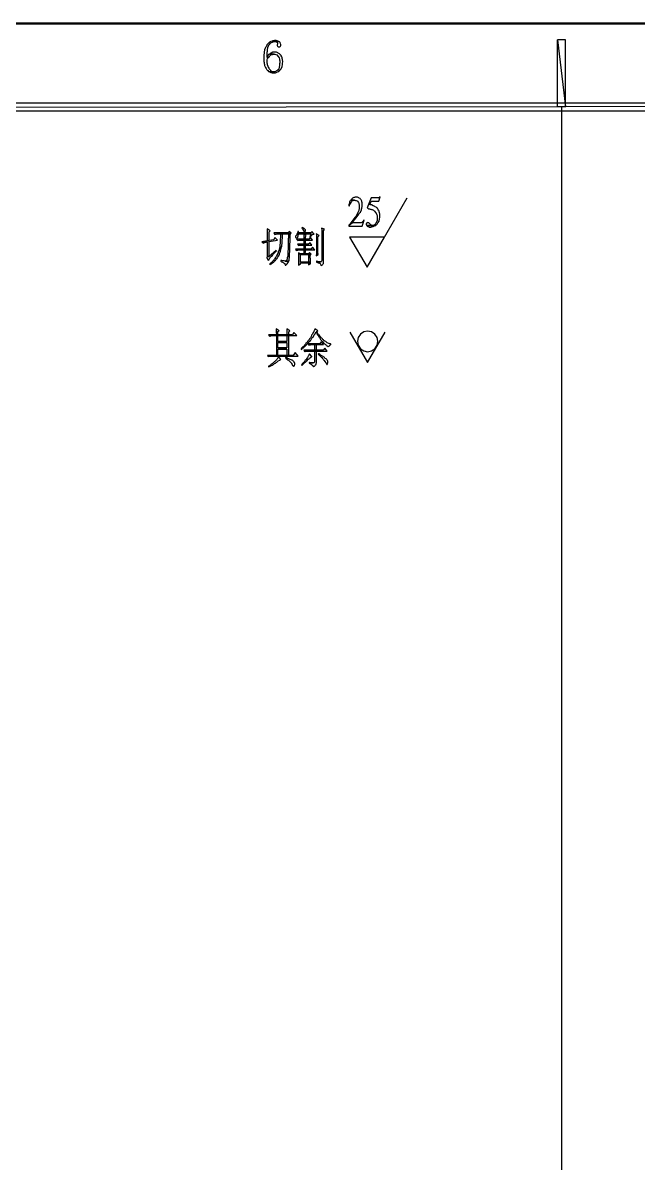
# Model space of a CAD drawing. Extents: x -15.4 to 0.8, y 0.3 to 11.8.
# Drawn here: x -8.622 to -7.247, y 9.078 to 11.624 of the extents above; entities that cross this region are included whole.
import ezdxf

# ---------------------------------------------------------------- set-up
doc = ezdxf.new("R2010")
doc.units = 0
doc.header["$MEASUREMENT"] = 0
doc.linetypes.add('AUSGEZOGEN', pattern=[0])
doc.layers.get('0').update_dxf_attribs({"linetype": 'AUSGEZOGEN'})

msp = doc.modelspace()

# ---------------------------------------------------------------- linework, layer by layer
for points in [[(0.2687, 11.6236), (-15.3829, 11.6211), (-15.3829, 11.6211), (-15.3846, 11.6236), (0.2687, 11.6236)], [(0.2662, 11.6211), (0.2687, 11.6236), (0.2687, 11.6236), (-15.3829, 11.6211), (0.2662, 11.6211)], [(-8.0579, 11.5844), (-8.0596, 11.5844), (-8.0596, 11.5844), (-8.0621, 11.5836), (-8.0621, 11.5836), (-8.0638, 11.5836), (-8.0638, 11.5836), (-8.0654, 11.5827), (-8.0654, 11.5827), (-8.0679, 11.5819), (-8.0679, 11.5819), (-8.0696, 11.5811), (-8.0696, 11.5811), (-8.0713, 11.5802), (-8.0713, 11.5802), (-8.0721, 11.5794), (-8.0721, 11.5794), (-8.0771, 11.5744), (-8.0771, 11.5744), (-8.0771, 11.5736), (-8.0771, 11.5736), (-8.0779, 11.5719), (-8.0779, 11.5719), (-8.0788, 11.5702), (-8.0788, 11.5702), (-8.0796, 11.5686), (-8.0796, 11.5686), (-8.0804, 11.5669), (-8.0804, 11.5669), (-8.0821, 11.5636), (-8.0821, 11.5636), (-8.0821, 11.5611), (-8.0821, 11.5611), (-8.0829, 11.5594), (-8.0829, 11.5594), (-8.0829, 11.5544), (-8.0829, 11.5544), (-8.0838, 11.5527), (-8.0838, 11.5527), (-8.0838, 11.5369), (-8.0838, 11.5369), (-8.0829, 11.5352), (-8.0829, 11.5352), (-8.0829, 11.5327), (-8.0829, 11.5327), (-8.0821, 11.5302), (-8.0821, 11.5302), (-8.0821, 11.5286), (-8.0821, 11.5286), (-8.0813, 11.5269), (-8.0813, 11.5269), (-8.0804, 11.5252), (-8.0804, 11.5252), (-8.0796, 11.5236), (-8.0796, 11.5236), (-8.0788, 11.5219), (-8.0788, 11.5219), (-8.0779, 11.5202), (-8.0779, 11.5202), (-8.0771, 11.5194), (-8.0771, 11.5194), (-8.0763, 11.5177), (-8.0763, 11.5177), (-8.0746, 11.5169), (-8.0746, 11.5169), (-8.0729, 11.5152), (-8.0729, 11.5152), (-8.0713, 11.5144), (-8.0713, 11.5144), (-8.0613, 11.5144), (-8.0613, 11.5144), (-8.0646, 11.5144), (-8.0646, 11.5144), (-8.0663, 11.5152), (-8.0663, 11.5152), (-8.0679, 11.5169), (-8.0679, 11.5169), (-8.0688, 11.5177), (-8.0688, 11.5177), (-8.0721, 11.5211), (-8.0721, 11.5211), (-8.0721, 11.5227), (-8.0721, 11.5227), (-8.0729, 11.5236), (-8.0729, 11.5236), (-8.0738, 11.5261), (-8.0738, 11.5261), (-8.0754, 11.5294), (-8.0754, 11.5294), (-8.0754, 11.5311), (-8.0754, 11.5311), (-8.0763, 11.5336), (-8.0763, 11.5336), (-8.0763, 11.5411), (-8.0763, 11.5411), (-8.0754, 11.5436), (-8.0754, 11.5436), (-8.0738, 11.5452), (-8.0738, 11.5452), (-8.0763, 11.5469), (-8.0763, 11.5469), (-8.0763, 11.5577), (-8.0763, 11.5577), (-8.0754, 11.5602), (-8.0754, 11.5602), (-8.0754, 11.5652), (-8.0754, 11.5652), (-8.0746, 11.5669), (-8.0746, 11.5669), (-8.0746, 11.5686), (-8.0746, 11.5686), (-8.0729, 11.5719), (-8.0729, 11.5719), (-8.0729, 11.5727), (-8.0729, 11.5727), (-8.0721, 11.5744), (-8.0721, 11.5744), (-8.0679, 11.5786), (-8.0679, 11.5786), (-8.0663, 11.5794), (-8.0663, 11.5794), (-8.0646, 11.5802), (-8.0646, 11.5802), (-8.0629, 11.5811), (-8.0629, 11.5811), (-8.0613, 11.5819), (-8.0613, 11.5819), (-8.0504, 11.5819), (-8.0504, 11.5819), (-8.0521, 11.5827), (-8.0521, 11.5827), (-8.0538, 11.5836), (-8.0538, 11.5836), (-8.0563, 11.5844), (-8.0579, 11.5844)], [(-7.4096, 11.5852), (-7.4279, 11.5852), (-7.4279, 11.5852), (-7.4096, 11.4361), (-7.4096, 11.5852)], [(-7.4279, 11.5852), (-7.4096, 11.4361), (-7.4096, 11.4361), (-7.4279, 11.4361), (-7.4279, 11.5852)], [(-8.0504, 11.5819), (-8.0588, 11.5819), (-8.0588, 11.5819), (-8.0579, 11.5819), (-8.0579, 11.5819), (-8.0563, 11.5811), (-8.0563, 11.5811), (-8.0546, 11.5802), (-8.0546, 11.5802), (-8.0538, 11.5802), (-8.0538, 11.5802), (-8.0529, 11.5777), (-8.0529, 11.5777), (-8.0529, 11.5761), (-8.0529, 11.5761), (-8.0538, 11.5744), (-8.0538, 11.5744), (-8.0538, 11.5727), (-8.0538, 11.5727), (-8.0529, 11.5711), (-8.0529, 11.5711), (-8.0513, 11.5702), (-8.0513, 11.5702), (-8.0479, 11.5702), (-8.0479, 11.5702), (-8.0463, 11.5711), (-8.0463, 11.5711), (-8.0454, 11.5727), (-8.0454, 11.5727), (-8.0454, 11.5752), (-8.0454, 11.5752), (-8.0463, 11.5769), (-8.0463, 11.5769), (-8.0471, 11.5794), (-8.0471, 11.5794), (-8.0488, 11.5811), (-8.0504, 11.5819)], [(-8.0713, 11.5536), (-8.0729, 11.5527), (-8.0729, 11.5527), (-8.0738, 11.5511), (-8.0738, 11.5511), (-8.0754, 11.5494), (-8.0754, 11.5494), (-8.0763, 11.5469), (-8.0763, 11.5469), (-8.0738, 11.5452), (-8.0738, 11.5452), (-8.0729, 11.5469), (-8.0729, 11.5469), (-8.0713, 11.5486), (-8.0713, 11.5486), (-8.0704, 11.5502), (-8.0704, 11.5502), (-8.0688, 11.5511), (-8.0688, 11.5511), (-8.0679, 11.5519), (-8.0679, 11.5519), (-8.0663, 11.5527), (-8.0663, 11.5527), (-8.0646, 11.5527), (-8.0646, 11.5527), (-8.0621, 11.5536), (-8.0621, 11.5536), (-8.0604, 11.5536), (-8.0713, 11.5536)], [(-8.0604, 11.5577), (-8.0638, 11.5577), (-8.0638, 11.5577), (-8.0671, 11.5561), (-8.0671, 11.5561), (-8.0696, 11.5552), (-8.0696, 11.5552), (-8.0713, 11.5536), (-8.0713, 11.5536), (-8.0588, 11.5536), (-8.0588, 11.5536), (-8.0571, 11.5527), (-8.0571, 11.5527), (-8.0546, 11.5519), (-8.0546, 11.5519), (-8.0513, 11.5486), (-8.0513, 11.5486), (-8.0496, 11.5452), (-8.0496, 11.5452), (-8.0488, 11.5427), (-8.0488, 11.5427), (-8.0488, 11.5411), (-8.0488, 11.5411), (-8.0479, 11.5386), (-8.0479, 11.5386), (-8.0479, 11.5344), (-8.0479, 11.5344), (-8.0488, 11.5319), (-8.0488, 11.5319), (-8.0488, 11.5269), (-8.0488, 11.5269), (-8.0496, 11.5252), (-8.0496, 11.5252), (-8.0496, 11.5227), (-8.0496, 11.5227), (-8.0504, 11.5219), (-8.0504, 11.5219), (-8.0504, 11.5202), (-8.0504, 11.5202), (-8.0513, 11.5186), (-8.0513, 11.5186), (-8.0521, 11.5186), (-8.0521, 11.5186), (-8.0538, 11.5169), (-8.0538, 11.5169), (-8.0588, 11.5144), (-8.0588, 11.5144), (-8.0713, 11.5144), (-8.0713, 11.5144), (-8.0679, 11.5127), (-8.0679, 11.5127), (-8.0654, 11.5119), (-8.0654, 11.5119), (-8.0579, 11.5119), (-8.0579, 11.5119), (-8.0563, 11.5127), (-8.0563, 11.5127), (-8.0529, 11.5144), (-8.0529, 11.5144), (-8.0504, 11.5152), (-8.0504, 11.5152), (-8.0488, 11.5169), (-8.0488, 11.5169), (-8.0471, 11.5177), (-8.0471, 11.5177), (-8.0471, 11.5186), (-8.0471, 11.5186), (-8.0454, 11.5202), (-8.0454, 11.5202), (-8.0429, 11.5252), (-8.0429, 11.5252), (-8.0429, 11.5269), (-8.0429, 11.5269), (-8.0421, 11.5294), (-8.0421, 11.5294), (-8.0421, 11.5336), (-8.0421, 11.5336), (-8.0413, 11.5361), (-8.0413, 11.5361), (-8.0413, 11.5377), (-8.0413, 11.5377), (-8.0421, 11.5394), (-8.0421, 11.5394), (-8.0421, 11.5419), (-8.0421, 11.5419), (-8.0429, 11.5436), (-8.0429, 11.5436), (-8.0429, 11.5452), (-8.0429, 11.5452), (-8.0438, 11.5477), (-8.0438, 11.5477), (-8.0454, 11.5511), (-8.0454, 11.5511), (-8.0463, 11.5511), (-8.0463, 11.5511), (-8.0471, 11.5527), (-8.0471, 11.5527), (-8.0488, 11.5544), (-8.0488, 11.5544), (-8.0554, 11.5577), (-8.0554, 11.5577), (-8.0579, 11.5577), (-8.0604, 11.5577)], [(0.0904, 11.4452), (-14.9088, 11.4269), (-14.9088, 11.4269), (-14.9279, 11.4452), (0.0904, 11.4452)], [(0.0721, 11.4269), (0.0904, 11.4452), (0.0904, 11.4452), (-14.9088, 11.4269), (0.0721, 11.4269)], [(-7.4188, 11.4361), (-7.4188, 0.7536)], [(-7.8771, 11.2344), (-7.8796, 11.2344), (-7.8796, 11.2344), (-7.8813, 11.2336), (-7.8813, 11.2336), (-7.8829, 11.2336), (-7.8829, 11.2336), (-7.8838, 11.2327), (-7.8838, 11.2327), (-7.8854, 11.2319), (-7.8854, 11.2319), (-7.8863, 11.2311), (-7.8863, 11.2311), (-7.8871, 11.2302), (-7.8871, 11.2302), (-7.8888, 11.2294), (-7.8888, 11.2294), (-7.8896, 11.2277), (-7.8896, 11.2277), (-7.8804, 11.2277), (-7.8804, 11.2277), (-7.8788, 11.2269), (-7.8788, 11.2269), (-7.8771, 11.2269), (-7.8771, 11.2269), (-7.8754, 11.2261), (-7.8754, 11.2261), (-7.8746, 11.2252), (-7.8746, 11.2252), (-7.8721, 11.2227), (-7.8721, 11.2227), (-7.8713, 11.2211), (-7.8713, 11.2211), (-7.8713, 11.2194), (-7.8713, 11.2194), (-7.8704, 11.2177), (-7.8704, 11.2177), (-7.8704, 11.2077), (-7.8704, 11.2077), (-7.8713, 11.2061), (-7.8713, 11.2061), (-7.8713, 11.2044), (-7.8713, 11.2044), (-7.8721, 11.2027), (-7.8721, 11.2027), (-7.8779, 11.1911), (-7.8779, 11.1911), (-7.8796, 11.1894), (-7.8796, 11.1894), (-7.8938, 11.1711), (-7.8938, 11.1711), (-7.8863, 11.1769), (-7.8863, 11.1769), (-7.8729, 11.1944), (-7.8729, 11.1944), (-7.8713, 11.1961), (-7.8713, 11.1961), (-7.8696, 11.1994), (-7.8696, 11.1994), (-7.8679, 11.2011), (-7.8679, 11.2011), (-7.8654, 11.2061), (-7.8654, 11.2061), (-7.8654, 11.2077), (-7.8654, 11.2077), (-7.8646, 11.2094), (-7.8646, 11.2094), (-7.8646, 11.2111), (-7.8646, 11.2111), (-7.8638, 11.2127), (-7.8638, 11.2127), (-7.8638, 11.2219), (-7.8638, 11.2219), (-7.8646, 11.2236), (-7.8646, 11.2236), (-7.8646, 11.2252), (-7.8646, 11.2252), (-7.8663, 11.2286), (-7.8663, 11.2286), (-7.8671, 11.2294), (-7.8671, 11.2294), (-7.8679, 11.2302), (-7.8679, 11.2302), (-7.8688, 11.2311), (-7.8688, 11.2311), (-7.8704, 11.2319), (-7.8704, 11.2319), (-7.8713, 11.2327), (-7.8713, 11.2327), (-7.8729, 11.2336), (-7.8729, 11.2336), (-7.8746, 11.2344), (-7.8746, 11.2344), (-7.8754, 11.2344), (-7.8771, 11.2344)], [(-7.8896, 11.2277), (-7.8904, 11.2261), (-7.8904, 11.2261), (-7.8913, 11.2252), (-7.8913, 11.2252), (-7.8921, 11.2236), (-7.8921, 11.2236), (-7.8921, 11.2211), (-7.8921, 11.2211), (-7.8929, 11.2194), (-7.8929, 11.2194), (-7.8938, 11.2177), (-7.8938, 11.2177), (-7.8938, 11.2152), (-7.8938, 11.2152), (-7.8921, 11.2152), (-7.8921, 11.2152), (-7.8913, 11.2177), (-7.8913, 11.2177), (-7.8888, 11.2227), (-7.8888, 11.2227), (-7.8879, 11.2236), (-7.8879, 11.2236), (-7.8871, 11.2252), (-7.8871, 11.2252), (-7.8863, 11.2261), (-7.8863, 11.2261), (-7.8846, 11.2269), (-7.8846, 11.2269), (-7.8838, 11.2269), (-7.8838, 11.2269), (-7.8821, 11.2277), (-7.8821, 11.2277), (-7.8813, 11.2277), (-7.8896, 11.2277)], [(-7.8529, 11.0777), (-7.8138, 11.1452), (-7.8138, 11.1452), (-7.8921, 11.1452), (-7.8921, 11.1452), (-7.8529, 11.0777), (-7.8529, 11.0777), (-7.7638, 11.2327)], [(-7.8246, 11.2352), (-7.8254, 11.2344), (-7.8254, 11.2344), (-7.8263, 11.2336), (-7.8263, 11.2336), (-7.8271, 11.2327), (-7.8271, 11.2327), (-7.8438, 11.2327), (-7.8438, 11.2327), (-7.8529, 11.2102), (-7.8529, 11.2102), (-7.8513, 11.2094), (-7.8513, 11.2094), (-7.8496, 11.2086), (-7.8496, 11.2086), (-7.8479, 11.2086), (-7.8479, 11.2086), (-7.8463, 11.2077), (-7.8463, 11.2077), (-7.8446, 11.2077), (-7.8446, 11.2077), (-7.8429, 11.2069), (-7.8429, 11.2069), (-7.8413, 11.2069), (-7.8413, 11.2069), (-7.8404, 11.2061), (-7.8404, 11.2061), (-7.8388, 11.2052), (-7.8388, 11.2052), (-7.8379, 11.2044), (-7.8379, 11.2044), (-7.8371, 11.2036), (-7.8371, 11.2036), (-7.8354, 11.2027), (-7.8354, 11.2027), (-7.8346, 11.2011), (-7.8346, 11.2011), (-7.8338, 11.2002), (-7.8338, 11.2002), (-7.8313, 11.1952), (-7.8313, 11.1952), (-7.8304, 11.1936), (-7.8304, 11.1936), (-7.8304, 11.1819), (-7.8304, 11.1819), (-7.8338, 11.1752), (-7.8338, 11.1752), (-7.8354, 11.1736), (-7.8354, 11.1736), (-7.8363, 11.1727), (-7.8363, 11.1727), (-7.8379, 11.1719), (-7.8379, 11.1719), (-7.8388, 11.1711), (-7.8388, 11.1711), (-7.8538, 11.1711), (-7.8538, 11.1711), (-7.8529, 11.1694), (-7.8529, 11.1694), (-7.8521, 11.1694), (-7.8521, 11.1694), (-7.8513, 11.1686), (-7.8513, 11.1686), (-7.8496, 11.1686), (-7.8496, 11.1686), (-7.8479, 11.1677), (-7.8479, 11.1677), (-7.8438, 11.1677), (-7.8438, 11.1677), (-7.8421, 11.1686), (-7.8421, 11.1686), (-7.8396, 11.1686), (-7.8396, 11.1686), (-7.8379, 11.1694), (-7.8379, 11.1694), (-7.8363, 11.1702), (-7.8363, 11.1702), (-7.8354, 11.1711), (-7.8354, 11.1711), (-7.8338, 11.1711), (-7.8338, 11.1711), (-7.8329, 11.1727), (-7.8329, 11.1727), (-7.8313, 11.1736), (-7.8313, 11.1736), (-7.8304, 11.1744), (-7.8304, 11.1744), (-7.8296, 11.1752), (-7.8296, 11.1752), (-7.8288, 11.1769), (-7.8288, 11.1769), (-7.8279, 11.1777), (-7.8279, 11.1777), (-7.8263, 11.1811), (-7.8263, 11.1811), (-7.8263, 11.1827), (-7.8263, 11.1827), (-7.8254, 11.1844), (-7.8254, 11.1844), (-7.8254, 11.1861), (-7.8254, 11.1861), (-7.8246, 11.1886), (-7.8246, 11.1886), (-7.8246, 11.1969), (-7.8246, 11.1969), (-7.8254, 11.1986), (-7.8254, 11.1986), (-7.8254, 11.2002), (-7.8254, 11.2002), (-7.8263, 11.2011), (-7.8263, 11.2011), (-7.8263, 11.2027), (-7.8263, 11.2027), (-7.8271, 11.2044), (-7.8271, 11.2044), (-7.8279, 11.2052), (-7.8279, 11.2052), (-7.8279, 11.2069), (-7.8279, 11.2069), (-7.8288, 11.2077), (-7.8288, 11.2077), (-7.8296, 11.2094), (-7.8296, 11.2094), (-7.8313, 11.2102), (-7.8313, 11.2102), (-7.8321, 11.2111), (-7.8321, 11.2111), (-7.8329, 11.2119), (-7.8329, 11.2119), (-7.8346, 11.2127), (-7.8346, 11.2127), (-7.8354, 11.2136), (-7.8354, 11.2136), (-7.8371, 11.2144), (-7.8371, 11.2144), (-7.8388, 11.2152), (-7.8388, 11.2152), (-7.8396, 11.2152), (-7.8396, 11.2152), (-7.8429, 11.2169), (-7.8429, 11.2169), (-7.8471, 11.2169), (-7.8471, 11.2169), (-7.8438, 11.2252), (-7.8438, 11.2252), (-7.8271, 11.2252), (-7.8271, 11.2252), (-7.8238, 11.2352), (-7.8246, 11.2352)], [(-7.8604, 11.1827), (-7.8621, 11.1811), (-7.8621, 11.1811), (-7.8629, 11.1794), (-7.8629, 11.1794), (-7.8646, 11.1777), (-7.8646, 11.1777), (-7.8663, 11.1769), (-7.8663, 11.1769), (-7.8863, 11.1769), (-7.8863, 11.1769), (-7.8938, 11.1711), (-7.8938, 11.1711), (-7.8938, 11.1694), (-7.8938, 11.1694), (-7.8638, 11.1694), (-7.8638, 11.1694), (-7.8596, 11.1827), (-7.8604, 11.1827)], [(-7.8513, 11.1777), (-7.8529, 11.1769), (-7.8529, 11.1769), (-7.8538, 11.1761), (-7.8538, 11.1761), (-7.8546, 11.1761), (-7.8546, 11.1761), (-7.8554, 11.1744), (-7.8554, 11.1744), (-7.8554, 11.1736), (-7.8554, 11.1736), (-7.8546, 11.1719), (-7.8546, 11.1719), (-7.8538, 11.1711), (-7.8538, 11.1711), (-7.8404, 11.1711), (-7.8404, 11.1711), (-7.8421, 11.1711), (-7.8421, 11.1711), (-7.8429, 11.1719), (-7.8429, 11.1719), (-7.8446, 11.1727), (-7.8446, 11.1727), (-7.8463, 11.1744), (-7.8463, 11.1744), (-7.8488, 11.1769), (-7.8488, 11.1769), (-7.8504, 11.1769), (-7.8513, 11.1777)], [(-8.0763, 11.1636), (-8.0763, 11.1369), (-8.0763, 11.1369), (-8.0721, 11.1377), (-8.0721, 11.1377), (-8.0721, 11.1569), (-8.0721, 11.1569), (-8.0696, 11.1594), (-8.0763, 11.1636)], [(-8.0421, 11.1527), (-8.0463, 11.1527), (-8.0463, 11.1527), (-8.0463, 11.1427), (-8.0463, 11.1427), (-8.0471, 11.1411), (-8.0471, 11.1411), (-8.0471, 11.1302), (-8.0471, 11.1302), (-8.0479, 11.1286), (-8.0479, 11.1286), (-8.0479, 11.1227), (-8.0479, 11.1227), (-8.0488, 11.1211), (-8.0488, 11.1211), (-8.0488, 11.1194), (-8.0488, 11.1194), (-8.0496, 11.1177), (-8.0496, 11.1177), (-8.0496, 11.1161), (-8.0496, 11.1161), (-8.0513, 11.1127), (-8.0513, 11.1127), (-8.0513, 11.1111), (-8.0513, 11.1111), (-8.0554, 11.1027), (-8.0554, 11.1027), (-8.0563, 11.1019), (-8.0563, 11.1019), (-8.0571, 11.1002), (-8.0571, 11.1002), (-8.0579, 11.0994), (-8.0579, 11.0994), (-8.0588, 11.0977), (-8.0588, 11.0977), (-8.0596, 11.0961), (-8.0596, 11.0961), (-8.0604, 11.0952), (-8.0604, 11.0952), (-8.0613, 11.0936), (-8.0613, 11.0936), (-8.0629, 11.0927), (-8.0629, 11.0927), (-8.0638, 11.0911), (-8.0638, 11.0911), (-8.0663, 11.0886), (-8.0663, 11.0886), (-8.0671, 11.0877), (-8.0671, 11.0877), (-8.0688, 11.0869), (-8.0688, 11.0869), (-8.0704, 11.0852), (-8.0704, 11.0852), (-8.0704, 11.0836), (-8.0704, 11.0836), (-8.0688, 11.0844), (-8.0688, 11.0844), (-8.0671, 11.0852), (-8.0671, 11.0852), (-8.0654, 11.0869), (-8.0654, 11.0869), (-8.0646, 11.0877), (-8.0646, 11.0877), (-8.0629, 11.0886), (-8.0629, 11.0886), (-8.0613, 11.0894), (-8.0613, 11.0894), (-8.0604, 11.0911), (-8.0604, 11.0911), (-8.0579, 11.0936), (-8.0579, 11.0936), (-8.0571, 11.0944), (-8.0571, 11.0944), (-8.0563, 11.0952), (-8.0563, 11.0952), (-8.0554, 11.0969), (-8.0554, 11.0969), (-8.0538, 11.0977), (-8.0538, 11.0977), (-8.0529, 11.0994), (-8.0529, 11.0994), (-8.0521, 11.1002), (-8.0521, 11.1002), (-8.0513, 11.1019), (-8.0513, 11.1019), (-8.0513, 11.1036), (-8.0513, 11.1036), (-8.0504, 11.1036), (-8.0504, 11.1036), (-8.0488, 11.1069), (-8.0488, 11.1069), (-8.0488, 11.1086), (-8.0488, 11.1086), (-8.0479, 11.1102), (-8.0479, 11.1102), (-8.0471, 11.1119), (-8.0471, 11.1119), (-8.0463, 11.1136), (-8.0463, 11.1136), (-8.0463, 11.1152), (-8.0463, 11.1152), (-8.0454, 11.1169), (-8.0454, 11.1169), (-8.0454, 11.1186), (-8.0454, 11.1186), (-8.0446, 11.1202), (-8.0446, 11.1202), (-8.0446, 11.1219), (-8.0446, 11.1219), (-8.0438, 11.1244), (-8.0438, 11.1244), (-8.0438, 11.1286), (-8.0438, 11.1286), (-8.0429, 11.1302), (-8.0429, 11.1302), (-8.0429, 11.1402), (-8.0429, 11.1402), (-8.0421, 11.1419), (-8.0421, 11.1419), (-8.0421, 11.1527), (-8.0421, 11.1527)], [(-8.0271, 11.1577), (-8.0296, 11.1544), (-8.0296, 11.1544), (-8.0613, 11.1544), (-8.0613, 11.1544), (-8.0588, 11.1511), (-8.0588, 11.1511), (-8.0571, 11.1519), (-8.0571, 11.1519), (-8.0563, 11.1519), (-8.0563, 11.1519), (-8.0546, 11.1527), (-8.0546, 11.1527), (-8.0288, 11.1527), (-8.0288, 11.1527), (-8.0229, 11.1536), (-8.0271, 11.1577)], [(-8.0229, 11.1536), (-8.0288, 11.1527), (-8.0288, 11.1527), (-8.0288, 11.1436), (-8.0288, 11.1436), (-8.0296, 11.1411), (-8.0296, 11.1411), (-8.0296, 11.1161), (-8.0296, 11.1161), (-8.0304, 11.1144), (-8.0304, 11.1144), (-8.0304, 11.1019), (-8.0304, 11.1019), (-8.0313, 11.0994), (-8.0313, 11.0994), (-8.0313, 11.0961), (-8.0313, 11.0961), (-8.0321, 11.0952), (-8.0321, 11.0952), (-8.0321, 11.0944), (-8.0321, 11.0944), (-8.0329, 11.0927), (-8.0329, 11.0927), (-8.0338, 11.0919), (-8.0338, 11.0919), (-8.0346, 11.0919), (-8.0346, 11.0919), (-8.0363, 11.0911), (-8.0363, 11.0911), (-8.0279, 11.0911), (-8.0279, 11.0911), (-8.0279, 11.0919), (-8.0279, 11.0919), (-8.0271, 11.0927), (-8.0271, 11.0927), (-8.0271, 11.0977), (-8.0271, 11.0977), (-8.0263, 11.0986), (-8.0263, 11.0986), (-8.0263, 11.1102), (-8.0263, 11.1102), (-8.0254, 11.1119), (-8.0254, 11.1119), (-8.0254, 11.1302), (-8.0254, 11.1302), (-8.0246, 11.1336), (-8.0246, 11.1336), (-8.0246, 11.1511), (-8.0229, 11.1536)], [(-8.0088, 11.1536), (-8.0096, 11.1519), (-8.0096, 11.1519), (-8.0096, 11.1502), (-8.0096, 11.1502), (-8.0104, 11.1494), (-8.0104, 11.1494), (-8.0113, 11.1486), (-8.0113, 11.1486), (-8.0129, 11.1469), (-8.0129, 11.1469), (-8.0129, 11.1444), (-8.0129, 11.1444), (-8.0121, 11.1444), (-8.0121, 11.1444), (-8.0113, 11.1436), (-8.0113, 11.1436), (-8.0096, 11.1436), (-8.0096, 11.1436), (-8.0088, 11.1444), (-8.0088, 11.1444), (-8.0079, 11.1452), (-8.0079, 11.1452), (-8.0079, 11.1461), (-8.0079, 11.1461), (-8.0071, 11.1477), (-8.0071, 11.1477), (-8.0071, 11.1494), (-8.0071, 11.1494), (-8.0063, 11.1519), (-8.0063, 11.1519), (-8.0063, 11.1527), (-8.0063, 11.1527), (-7.9779, 11.1527), (-8.0088, 11.1536)], [(-8.0063, 11.1577), (-8.0079, 11.1577), (-8.0079, 11.1577), (-8.0079, 11.1561), (-8.0079, 11.1561), (-8.0088, 11.1536), (-8.0088, 11.1536), (-8.0063, 11.1544), (-8.0063, 11.1577)], [(-7.9763, 11.1577), (-7.9779, 11.1544), (-7.9779, 11.1544), (-8.0063, 11.1544), (-8.0063, 11.1544), (-8.0088, 11.1536), (-8.0088, 11.1536), (-7.9779, 11.1527), (-7.9779, 11.1527), (-7.9804, 11.1477), (-7.9804, 11.1477), (-7.9804, 11.1461), (-7.9804, 11.1461), (-7.9813, 11.1452), (-7.9813, 11.1452), (-7.9796, 11.1452), (-7.9796, 11.1452), (-7.9788, 11.1469), (-7.9788, 11.1469), (-7.9771, 11.1486), (-7.9771, 11.1486), (-7.9763, 11.1494), (-7.9763, 11.1494), (-7.9754, 11.1502), (-7.9754, 11.1502), (-7.9746, 11.1511), (-7.9746, 11.1511), (-7.9729, 11.1519), (-7.9729, 11.1519), (-7.9713, 11.1519), (-7.9763, 11.1577)], [(-7.9979, 11.1669), (-7.9988, 11.1661), (-7.9988, 11.1661), (-7.9971, 11.1636), (-7.9971, 11.1636), (-7.9963, 11.1619), (-7.9963, 11.1619), (-7.9954, 11.1602), (-7.9954, 11.1602), (-7.9946, 11.1594), (-7.9946, 11.1594), (-7.9946, 11.1569), (-7.9946, 11.1569), (-7.9938, 11.1552), (-7.9938, 11.1552), (-7.9921, 11.1552), (-7.9921, 11.1552), (-7.9913, 11.1569), (-7.9913, 11.1569), (-7.9913, 11.1586), (-7.9913, 11.1586), (-7.9904, 11.1594), (-7.9904, 11.1594), (-7.9904, 11.1611), (-7.9904, 11.1611), (-7.9921, 11.1627), (-7.9921, 11.1627), (-7.9929, 11.1636), (-7.9929, 11.1636), (-7.9946, 11.1644), (-7.9946, 11.1644), (-7.9963, 11.1661), (-7.9979, 11.1669)], [(-7.9946, 11.1511), (-7.9946, 11.1402), (-7.9946, 11.1402), (-7.9904, 11.1402), (-7.9904, 11.1402), (-7.9904, 11.1461), (-7.9904, 11.1461), (-7.9888, 11.1486), (-7.9946, 11.1511)], [(-7.9671, 11.1527), (-7.9663, 11.1511), (-7.9663, 11.1511), (-7.9663, 11.1061), (-7.9663, 11.1061), (-7.9671, 11.1044), (-7.9671, 11.1044), (-7.9671, 11.1036), (-7.9671, 11.1036), (-7.9621, 11.1061), (-7.9621, 11.1061), (-7.9621, 11.1077), (-7.9621, 11.1077), (-7.9629, 11.1094), (-7.9629, 11.1094), (-7.9629, 11.1461), (-7.9629, 11.1461), (-7.9604, 11.1486), (-7.9671, 11.1527)], [(-7.9546, 11.1652), (-7.9546, 11.1644), (-7.9546, 11.1644), (-7.9538, 11.1627), (-7.9538, 11.1627), (-7.9538, 11.0927), (-7.9538, 11.0927), (-7.9546, 11.0911), (-7.9546, 11.0911), (-7.9554, 11.0902), (-7.9554, 11.0902), (-7.9663, 11.0894), (-7.9663, 11.0894), (-7.9638, 11.0886), (-7.9638, 11.0886), (-7.9621, 11.0877), (-7.9621, 11.0877), (-7.9604, 11.0877), (-7.9604, 11.0877), (-7.9596, 11.0869), (-7.9596, 11.0869), (-7.9579, 11.0861), (-7.9579, 11.0861), (-7.9571, 11.0844), (-7.9571, 11.0844), (-7.9563, 11.0836), (-7.9563, 11.0836), (-7.9563, 11.0827), (-7.9563, 11.0827), (-7.9554, 11.0819), (-7.9554, 11.0819), (-7.9538, 11.0827), (-7.9538, 11.0827), (-7.9529, 11.0836), (-7.9529, 11.0836), (-7.9521, 11.0844), (-7.9521, 11.0844), (-7.9513, 11.0852), (-7.9513, 11.0852), (-7.9504, 11.0861), (-7.9504, 11.0861), (-7.9504, 11.1594), (-7.9504, 11.1594), (-7.9479, 11.1627), (-7.9546, 11.1652)], [(-8.0588, 11.1444), (-8.0613, 11.1394), (-8.0613, 11.1394), (-8.0721, 11.1377), (-8.0721, 11.1377), (-8.0763, 11.1369), (-8.0763, 11.1369), (-8.0879, 11.1344), (-8.0879, 11.1344), (-8.0763, 11.1344), (-8.0763, 11.1344), (-8.0763, 11.1019), (-8.0763, 11.1019), (-8.0721, 11.1019), (-8.0721, 11.1019), (-8.0721, 11.1352), (-8.0721, 11.1352), (-8.0529, 11.1386), (-8.0588, 11.1444)], [(-8.0879, 11.1344), (-8.0854, 11.1319), (-8.0854, 11.1319), (-8.0838, 11.1327), (-8.0838, 11.1327), (-8.0763, 11.1344), (-8.0879, 11.1344)], [(-7.9788, 11.1436), (-7.9821, 11.1402), (-7.9821, 11.1402), (-8.0104, 11.1402), (-8.0104, 11.1402), (-8.0079, 11.1377), (-8.0079, 11.1377), (-8.0054, 11.1386), (-8.0054, 11.1386), (-7.9746, 11.1386), (-7.9788, 11.1436)], [(-7.9804, 11.1327), (-7.9838, 11.1294), (-7.9838, 11.1294), (-8.0088, 11.1294), (-8.0088, 11.1294), (-8.0063, 11.1261), (-8.0063, 11.1261), (-8.0038, 11.1269), (-8.0038, 11.1269), (-7.9763, 11.1269), (-7.9804, 11.1327)], [(-7.9904, 11.1294), (-7.9904, 11.1386), (-7.9904, 11.1386), (-7.9946, 11.1386), (-7.9946, 11.1386), (-7.9946, 11.1294), (-7.9946, 11.1294), (-7.9904, 11.1294), (-7.9904, 11.1294)], [(-7.9904, 11.1186), (-7.9904, 11.1269), (-7.9904, 11.1269), (-7.9946, 11.1269), (-7.9946, 11.1269), (-7.9946, 11.1186), (-7.9946, 11.1186), (-7.9904, 11.1186), (-7.9904, 11.1186)], [(-8.0563, 11.1152), (-8.0721, 11.1019), (-8.0721, 11.1019), (-8.0763, 11.1019), (-8.0763, 11.1019), (-8.0763, 11.1002), (-8.0763, 11.1002), (-8.0771, 11.0994), (-8.0771, 11.0994), (-8.0771, 11.0986), (-8.0771, 11.0986), (-8.0738, 11.0936), (-8.0738, 11.0936), (-8.0721, 11.0952), (-8.0721, 11.0952), (-8.0721, 11.0961), (-8.0721, 11.0961), (-8.0713, 11.0969), (-8.0713, 11.0969), (-8.0704, 11.0986), (-8.0704, 11.0986), (-8.0671, 11.1019), (-8.0671, 11.1019), (-8.0663, 11.1027), (-8.0663, 11.1027), (-8.0646, 11.1044), (-8.0646, 11.1044), (-8.0638, 11.1061), (-8.0638, 11.1061), (-8.0604, 11.1094), (-8.0604, 11.1094), (-8.0588, 11.1111), (-8.0588, 11.1111), (-8.0554, 11.1144), (-8.0563, 11.1152)], [(-7.9746, 11.1227), (-7.9779, 11.1186), (-7.9779, 11.1186), (-8.0129, 11.1186), (-8.0129, 11.1186), (-8.0113, 11.1152), (-8.0113, 11.1152), (-8.0096, 11.1161), (-8.0096, 11.1161), (-8.0079, 11.1161), (-8.0079, 11.1161), (-8.0071, 11.1169), (-8.0071, 11.1169), (-7.9696, 11.1169), (-7.9746, 11.1227)], [(-7.9813, 11.1111), (-7.9838, 11.1077), (-7.9838, 11.1077), (-8.0021, 11.1077), (-8.0021, 11.1077), (-8.0063, 11.1069), (-8.0063, 11.1069), (-8.0063, 11.0827), (-8.0063, 11.0827), (-8.0021, 11.0844), (-8.0021, 11.0844), (-8.0021, 11.0877), (-8.0021, 11.0877), (-7.9796, 11.0877), (-7.9796, 11.0877), (-7.9796, 11.0894), (-7.9796, 11.0894), (-8.0021, 11.0894), (-8.0021, 11.0894), (-8.0021, 11.1061), (-8.0021, 11.1061), (-7.9838, 11.1061), (-7.9838, 11.1061), (-7.9779, 11.1069), (-7.9813, 11.1111)], [(-8.0063, 11.1102), (-8.0063, 11.1069), (-8.0063, 11.1069), (-8.0021, 11.1077), (-8.0063, 11.1102)], [(-7.9779, 11.1069), (-7.9838, 11.1061), (-7.9838, 11.1061), (-7.9838, 11.0894), (-7.9838, 11.0894), (-8.0021, 11.0894), (-8.0021, 11.0894), (-7.9796, 11.0894), (-7.9796, 11.0894), (-7.9796, 11.0969), (-7.9796, 11.0969), (-7.9804, 11.0986), (-7.9804, 11.0986), (-7.9804, 11.1044), (-7.9779, 11.1069)], [(-7.9904, 11.1169), (-7.9946, 11.1169), (-7.9946, 11.1169), (-7.9946, 11.1094), (-7.9946, 11.1094), (-7.9904, 11.1119), (-7.9904, 11.1119), (-7.9904, 11.1152), (-7.9904, 11.1169)], [(-8.0454, 11.0927), (-8.0454, 11.0911), (-8.0454, 11.0911), (-8.0438, 11.0902), (-8.0438, 11.0902), (-8.0421, 11.0894), (-8.0421, 11.0894), (-8.0404, 11.0886), (-8.0404, 11.0886), (-8.0396, 11.0877), (-8.0396, 11.0877), (-8.0379, 11.0869), (-8.0379, 11.0869), (-8.0371, 11.0861), (-8.0371, 11.0861), (-8.0371, 11.0844), (-8.0371, 11.0844), (-8.0363, 11.0836), (-8.0363, 11.0836), (-8.0363, 11.0827), (-8.0363, 11.0827), (-8.0346, 11.0827), (-8.0346, 11.0827), (-8.0338, 11.0836), (-8.0338, 11.0836), (-8.0321, 11.0844), (-8.0321, 11.0844), (-8.0313, 11.0852), (-8.0313, 11.0852), (-8.0288, 11.0902), (-8.0288, 11.0902), (-8.0279, 11.0911), (-8.0279, 11.0911), (-8.0363, 11.0911), (-8.0363, 11.0911), (-8.0379, 11.0919), (-8.0379, 11.0919), (-8.0421, 11.0919), (-8.0421, 11.0919), (-8.0438, 11.0927), (-8.0438, 11.0927), (-8.0454, 11.0927), (-8.0454, 11.0927)], [(-7.9796, 11.0877), (-7.9838, 11.0877), (-7.9838, 11.0877), (-7.9838, 11.0836), (-7.9838, 11.0836), (-7.9796, 11.0852), (-7.9796, 11.0852), (-7.9796, 11.0869), (-7.9796, 11.0877)], [(-7.9663, 11.0911), (-7.9663, 11.0894), (-7.9663, 11.0894), (-7.9554, 11.0902), (-7.9554, 11.0902), (-7.9629, 11.0902), (-7.9629, 11.0902), (-7.9654, 11.0911), (-7.9663, 11.0911)], [(-8.0163, 10.9319), (-8.0196, 10.9269), (-8.0196, 10.9269), (-8.0729, 10.9269), (-8.0729, 10.9269), (-8.0704, 10.9236), (-8.0704, 10.9236), (-8.0688, 10.9244), (-8.0688, 10.9244), (-8.0679, 10.9244), (-8.0679, 10.9244), (-8.0663, 10.9252), (-8.0663, 10.9252), (-8.0096, 10.9252), (-8.0163, 10.9319)], [(-8.0563, 10.9402), (-8.0563, 10.9319), (-8.0563, 10.9319), (-8.0554, 10.9302), (-8.0554, 10.9302), (-8.0554, 10.9269), (-8.0554, 10.9269), (-8.0521, 10.9269), (-8.0521, 10.9269), (-8.0521, 10.9344), (-8.0521, 10.9344), (-8.0496, 10.9361), (-8.0563, 10.9402)], [(-8.0554, 10.9252), (-8.0554, 10.8811), (-8.0554, 10.8811), (-8.0521, 10.8811), (-8.0521, 10.8811), (-8.0521, 10.8952), (-8.0521, 10.8952), (-8.0321, 10.8952), (-8.0321, 10.8952), (-8.0521, 10.8977), (-8.0521, 10.8977), (-8.0521, 10.9102), (-8.0521, 10.9102), (-8.0321, 10.9102), (-8.0321, 10.9102), (-8.0521, 10.9119), (-8.0521, 10.9119), (-8.0521, 10.9252), (-8.0521, 10.9252), (-8.0321, 10.9252), (-8.0554, 10.9252)], [(-8.0279, 10.9252), (-8.0554, 10.9252), (-8.0554, 10.9252), (-8.0321, 10.9252), (-8.0321, 10.9252), (-8.0321, 10.9119), (-8.0321, 10.9119), (-8.0521, 10.9119), (-8.0521, 10.9119), (-8.0321, 10.9102), (-8.0321, 10.9102), (-8.0321, 10.8977), (-8.0321, 10.8977), (-8.0521, 10.8977), (-8.0521, 10.8977), (-8.0321, 10.8952), (-8.0321, 10.8952), (-8.0321, 10.8811), (-8.0321, 10.8811), (-8.0554, 10.8811), (-8.0554, 10.8811), (-8.0279, 10.8811), (-8.0279, 10.9252)], [(-8.0321, 10.9402), (-8.0321, 10.9269), (-8.0321, 10.9269), (-8.0279, 10.9269), (-8.0279, 10.9269), (-8.0279, 10.9336), (-8.0279, 10.9336), (-8.0254, 10.9361), (-8.0321, 10.9402)], [(-7.9696, 10.9402), (-7.9696, 10.9394), (-7.9696, 10.9394), (-7.9704, 10.9377), (-7.9704, 10.9377), (-7.9713, 10.9369), (-7.9713, 10.9369), (-7.9713, 10.9352), (-7.9713, 10.9352), (-7.9721, 10.9344), (-7.9721, 10.9344), (-7.9729, 10.9327), (-7.9729, 10.9327), (-7.9754, 10.9277), (-7.9754, 10.9277), (-7.9771, 10.9261), (-7.9771, 10.9261), (-7.9779, 10.9236), (-7.9779, 10.9236), (-7.9796, 10.9202), (-7.9796, 10.9202), (-7.9804, 10.9194), (-7.9804, 10.9194), (-7.9813, 10.9177), (-7.9813, 10.9177), (-7.9821, 10.9169), (-7.9821, 10.9169), (-7.9829, 10.9152), (-7.9829, 10.9152), (-7.9846, 10.9144), (-7.9846, 10.9144), (-7.9854, 10.9127), (-7.9854, 10.9127), (-7.9863, 10.9119), (-7.9863, 10.9119), (-7.9871, 10.9102), (-7.9871, 10.9102), (-7.9896, 10.9077), (-7.9896, 10.9077), (-7.9904, 10.9061), (-7.9904, 10.9061), (-7.9954, 10.9011), (-7.9954, 10.9011), (-7.9963, 10.9002), (-7.9963, 10.9002), (-7.9979, 10.8986), (-7.9979, 10.8986), (-7.9988, 10.8977), (-7.9988, 10.8977), (-8.0004, 10.8961), (-8.0004, 10.8961), (-8.0004, 10.8944), (-8.0004, 10.8944), (-7.9988, 10.8952), (-7.9988, 10.8952), (-7.9979, 10.8961), (-7.9979, 10.8961), (-7.9971, 10.8969), (-7.9971, 10.8969), (-7.9954, 10.8977), (-7.9954, 10.8977), (-7.9946, 10.8994), (-7.9946, 10.8994), (-7.9929, 10.9002), (-7.9929, 10.9002), (-7.9921, 10.9011), (-7.9921, 10.9011), (-7.9838, 10.9094), (-7.9838, 10.9094), (-7.9829, 10.9111), (-7.9829, 10.9111), (-7.9796, 10.9144), (-7.9796, 10.9144), (-7.9788, 10.9152), (-7.9788, 10.9152), (-7.9779, 10.9169), (-7.9779, 10.9169), (-7.9771, 10.9177), (-7.9771, 10.9177), (-7.9763, 10.9194), (-7.9763, 10.9194), (-7.9746, 10.9211), (-7.9746, 10.9211), (-7.9738, 10.9219), (-7.9738, 10.9219), (-7.9713, 10.9269), (-7.9713, 10.9269), (-7.9696, 10.9286), (-7.9696, 10.9286), (-7.9671, 10.9336), (-7.9671, 10.9336), (-7.9654, 10.9336), (-7.9654, 10.9336), (-7.9654, 10.9344), (-7.9654, 10.9344), (-7.9629, 10.9361), (-7.9696, 10.9402)], [(-7.9654, 10.9336), (-7.9671, 10.9336), (-7.9671, 10.9336), (-7.9663, 10.9319), (-7.9663, 10.9319), (-7.9654, 10.9294), (-7.9654, 10.9294), (-7.9646, 10.9286), (-7.9646, 10.9286), (-7.9638, 10.9269), (-7.9638, 10.9269), (-7.9621, 10.9252), (-7.9621, 10.9252), (-7.9604, 10.9219), (-7.9604, 10.9219), (-7.9596, 10.9211), (-7.9596, 10.9211), (-7.9579, 10.9177), (-7.9579, 10.9177), (-7.9571, 10.9169), (-7.9571, 10.9169), (-7.9546, 10.9144), (-7.9546, 10.9144), (-7.9538, 10.9136), (-7.9538, 10.9136), (-7.9529, 10.9119), (-7.9529, 10.9119), (-7.9513, 10.9111), (-7.9513, 10.9111), (-7.9504, 10.9094), (-7.9504, 10.9094), (-7.9479, 10.9069), (-7.9479, 10.9069), (-7.9463, 10.9061), (-7.9463, 10.9061), (-7.9454, 10.9044), (-7.9454, 10.9044), (-7.9438, 10.9036), (-7.9438, 10.9036), (-7.9429, 10.9027), (-7.9429, 10.9027), (-7.9413, 10.9019), (-7.9413, 10.9019), (-7.9404, 10.9011), (-7.9404, 10.9011), (-7.9396, 10.9002), (-7.9396, 10.9002), (-7.9388, 10.9019), (-7.9388, 10.9019), (-7.9371, 10.9027), (-7.9371, 10.9027), (-7.9363, 10.9036), (-7.9363, 10.9036), (-7.9346, 10.9044), (-7.9346, 10.9044), (-7.9338, 10.9052), (-7.9338, 10.9052), (-7.9338, 10.9061), (-7.9338, 10.9061), (-7.9346, 10.9069), (-7.9346, 10.9069), (-7.9363, 10.9069), (-7.9363, 10.9069), (-7.9379, 10.9077), (-7.9379, 10.9077), (-7.9388, 10.9077), (-7.9388, 10.9077), (-7.9421, 10.9094), (-7.9421, 10.9094), (-7.9429, 10.9102), (-7.9429, 10.9102), (-7.9446, 10.9111), (-7.9446, 10.9111), (-7.9454, 10.9119), (-7.9454, 10.9119), (-7.9471, 10.9127), (-7.9471, 10.9127), (-7.9479, 10.9136), (-7.9479, 10.9136), (-7.9496, 10.9144), (-7.9496, 10.9144), (-7.9504, 10.9161), (-7.9504, 10.9161), (-7.9521, 10.9169), (-7.9521, 10.9169), (-7.9529, 10.9177), (-7.9529, 10.9177), (-7.9538, 10.9194), (-7.9538, 10.9194), (-7.9554, 10.9202), (-7.9554, 10.9202), (-7.9563, 10.9219), (-7.9563, 10.9219), (-7.9579, 10.9227), (-7.9579, 10.9227), (-7.9588, 10.9244), (-7.9588, 10.9244), (-7.9596, 10.9261), (-7.9596, 10.9261), (-7.9613, 10.9269), (-7.9613, 10.9269), (-7.9621, 10.9286), (-7.9621, 10.9286), (-7.9629, 10.9294), (-7.9629, 10.9294), (-7.9646, 10.9327), (-7.9654, 10.9336)], [(-7.8913, 10.9327), (-7.8521, 10.8652), (-7.8521, 10.8652), (-7.8129, 10.9327)], [(-7.8288, 10.9127), (-7.8304, 10.9211), (-7.8304, 10.9211), (-7.8354, 10.9286), (-7.8354, 10.9286), (-7.8429, 10.9336), (-7.8429, 10.9336), (-7.8521, 10.9352), (-7.8521, 10.9352), (-7.8604, 10.9336), (-7.8604, 10.9336), (-7.8679, 10.9286), (-7.8679, 10.9286), (-7.8729, 10.9211), (-7.8729, 10.9211), (-7.8746, 10.9127), (-7.8746, 10.9127), (-7.8729, 10.9036), (-7.8729, 10.9036), (-7.8679, 10.8961), (-7.8679, 10.8961), (-7.8604, 10.8911), (-7.8604, 10.8911), (-7.8521, 10.8894), (-7.8521, 10.8894), (-7.8429, 10.8911), (-7.8429, 10.8911), (-7.8354, 10.8961), (-7.8354, 10.8961), (-7.8304, 10.9036), (-7.8304, 10.9036), (-7.8288, 10.9127), (-7.8288, 10.9127)], [(-7.9471, 10.8969), (-7.9513, 10.8927), (-7.9513, 10.8927), (-7.9946, 10.8927), (-7.9946, 10.8927), (-7.9921, 10.8894), (-7.9921, 10.8894), (-7.9904, 10.8902), (-7.9904, 10.8902), (-7.9421, 10.8902), (-7.9471, 10.8969)], [(-7.9554, 10.9111), (-7.9588, 10.9069), (-7.9588, 10.9069), (-7.9846, 10.9069), (-7.9846, 10.9069), (-7.9829, 10.9036), (-7.9829, 10.9036), (-7.9813, 10.9044), (-7.9813, 10.9044), (-7.9796, 10.9044), (-7.9796, 10.9044), (-7.9779, 10.9052), (-7.9779, 10.9052), (-7.9504, 10.9052), (-7.9554, 10.9111)], [(-7.9663, 10.8927), (-7.9663, 10.9052), (-7.9663, 10.9052), (-7.9704, 10.9052), (-7.9704, 10.9052), (-7.9704, 10.8927), (-7.9704, 10.8927), (-7.9663, 10.8927), (-7.9663, 10.8927)], [(-8.0138, 10.8877), (-8.0179, 10.8811), (-8.0179, 10.8811), (-8.0754, 10.8811), (-8.0754, 10.8811), (-8.0738, 10.8786), (-8.0738, 10.8786), (-8.0721, 10.8794), (-8.0721, 10.8794), (-8.0071, 10.8794), (-8.0138, 10.8877)], [(-8.0504, 10.8777), (-8.0513, 10.8769), (-8.0513, 10.8769), (-8.0521, 10.8752), (-8.0521, 10.8752), (-8.0529, 10.8744), (-8.0529, 10.8744), (-8.0538, 10.8736), (-8.0538, 10.8736), (-8.0546, 10.8719), (-8.0546, 10.8719), (-8.0554, 10.8711), (-8.0554, 10.8711), (-8.0588, 10.8677), (-8.0588, 10.8677), (-8.0604, 10.8669), (-8.0604, 10.8669), (-8.0613, 10.8652), (-8.0613, 10.8652), (-8.0629, 10.8644), (-8.0629, 10.8644), (-8.0654, 10.8619), (-8.0654, 10.8619), (-8.0671, 10.8611), (-8.0671, 10.8611), (-8.0679, 10.8602), (-8.0679, 10.8602), (-8.0696, 10.8594), (-8.0696, 10.8594), (-8.0704, 10.8586), (-8.0704, 10.8586), (-8.0713, 10.8577), (-8.0713, 10.8577), (-8.0729, 10.8569), (-8.0729, 10.8569), (-8.0729, 10.8552), (-8.0729, 10.8552), (-8.0713, 10.8561), (-8.0713, 10.8561), (-8.0696, 10.8569), (-8.0696, 10.8569), (-8.0679, 10.8577), (-8.0679, 10.8577), (-8.0663, 10.8586), (-8.0663, 10.8586), (-8.0646, 10.8594), (-8.0646, 10.8594), (-8.0638, 10.8602), (-8.0638, 10.8602), (-8.0621, 10.8611), (-8.0621, 10.8611), (-8.0604, 10.8619), (-8.0604, 10.8619), (-8.0596, 10.8627), (-8.0596, 10.8627), (-8.0579, 10.8636), (-8.0579, 10.8636), (-8.0571, 10.8644), (-8.0571, 10.8644), (-8.0563, 10.8652), (-8.0563, 10.8652), (-8.0546, 10.8661), (-8.0546, 10.8661), (-8.0538, 10.8669), (-8.0538, 10.8669), (-8.0513, 10.8686), (-8.0513, 10.8686), (-8.0479, 10.8702), (-8.0479, 10.8702), (-8.0471, 10.8711), (-8.0471, 10.8711), (-8.0463, 10.8719), (-8.0463, 10.8719), (-8.0454, 10.8719), (-8.0504, 10.8777)], [(-8.0346, 10.8769), (-8.0354, 10.8752), (-8.0354, 10.8752), (-8.0338, 10.8744), (-8.0338, 10.8744), (-8.0304, 10.8711), (-8.0304, 10.8711), (-8.0288, 10.8702), (-8.0288, 10.8702), (-8.0221, 10.8636), (-8.0221, 10.8636), (-8.0221, 10.8627), (-8.0221, 10.8627), (-8.0204, 10.8611), (-8.0204, 10.8611), (-8.0196, 10.8586), (-8.0196, 10.8586), (-8.0179, 10.8577), (-8.0179, 10.8577), (-8.0171, 10.8569), (-8.0171, 10.8569), (-8.0163, 10.8569), (-8.0163, 10.8569), (-8.0154, 10.8577), (-8.0154, 10.8577), (-8.0154, 10.8594), (-8.0154, 10.8594), (-8.0146, 10.8611), (-8.0146, 10.8611), (-8.0146, 10.8627), (-8.0146, 10.8627), (-8.0154, 10.8652), (-8.0154, 10.8652), (-8.0154, 10.8661), (-8.0154, 10.8661), (-8.0163, 10.8661), (-8.0163, 10.8661), (-8.0163, 10.8669), (-8.0163, 10.8669), (-8.0171, 10.8677), (-8.0171, 10.8677), (-8.0179, 10.8686), (-8.0179, 10.8686), (-8.0188, 10.8694), (-8.0188, 10.8694), (-8.0204, 10.8702), (-8.0204, 10.8702), (-8.0213, 10.8702), (-8.0213, 10.8702), (-8.0229, 10.8711), (-8.0229, 10.8711), (-8.0246, 10.8719), (-8.0246, 10.8719), (-8.0263, 10.8727), (-8.0263, 10.8727), (-8.0279, 10.8736), (-8.0279, 10.8736), (-8.0304, 10.8744), (-8.0304, 10.8744), (-8.0321, 10.8761), (-8.0321, 10.8761), (-8.0346, 10.8769), (-8.0346, 10.8769)], [(-7.9813, 10.8844), (-7.9821, 10.8836), (-7.9821, 10.8836), (-7.9838, 10.8802), (-7.9838, 10.8802), (-7.9846, 10.8794), (-7.9846, 10.8794), (-7.9863, 10.8761), (-7.9863, 10.8761), (-7.9879, 10.8744), (-7.9879, 10.8744), (-7.9896, 10.8711), (-7.9896, 10.8711), (-7.9913, 10.8702), (-7.9913, 10.8702), (-7.9921, 10.8686), (-7.9921, 10.8686), (-7.9929, 10.8677), (-7.9929, 10.8677), (-7.9938, 10.8661), (-7.9938, 10.8661), (-7.9954, 10.8652), (-7.9954, 10.8652), (-7.9963, 10.8636), (-7.9963, 10.8636), (-7.9971, 10.8627), (-7.9971, 10.8627), (-7.9988, 10.8611), (-7.9988, 10.8611), (-7.9996, 10.8602), (-7.9996, 10.8602), (-7.9988, 10.8586), (-7.9988, 10.8586), (-7.9979, 10.8594), (-7.9979, 10.8594), (-7.9963, 10.8611), (-7.9963, 10.8611), (-7.9921, 10.8652), (-7.9921, 10.8652), (-7.9904, 10.8661), (-7.9904, 10.8661), (-7.9896, 10.8677), (-7.9896, 10.8677), (-7.9879, 10.8686), (-7.9879, 10.8686), (-7.9863, 10.8702), (-7.9863, 10.8702), (-7.9854, 10.8719), (-7.9854, 10.8719), (-7.9838, 10.8727), (-7.9838, 10.8727), (-7.9821, 10.8736), (-7.9821, 10.8736), (-7.9813, 10.8752), (-7.9813, 10.8752), (-7.9796, 10.8761), (-7.9796, 10.8761), (-7.9788, 10.8769), (-7.9788, 10.8769), (-7.9779, 10.8777), (-7.9779, 10.8777), (-7.9763, 10.8777), (-7.9763, 10.8777), (-7.9763, 10.8786), (-7.9813, 10.8844)], [(-7.9663, 10.8902), (-7.9704, 10.8902), (-7.9704, 10.8902), (-7.9704, 10.8661), (-7.9704, 10.8661), (-7.9721, 10.8644), (-7.9721, 10.8644), (-7.9738, 10.8644), (-7.9738, 10.8644), (-7.9821, 10.8636), (-7.9821, 10.8636), (-7.9771, 10.8611), (-7.9771, 10.8611), (-7.9763, 10.8602), (-7.9763, 10.8602), (-7.9763, 10.8594), (-7.9763, 10.8594), (-7.9746, 10.8586), (-7.9746, 10.8586), (-7.9729, 10.8552), (-7.9729, 10.8552), (-7.9721, 10.8561), (-7.9721, 10.8561), (-7.9704, 10.8569), (-7.9704, 10.8569), (-7.9696, 10.8577), (-7.9696, 10.8577), (-7.9688, 10.8586), (-7.9688, 10.8586), (-7.9679, 10.8602), (-7.9679, 10.8602), (-7.9671, 10.8611), (-7.9671, 10.8611), (-7.9671, 10.8627), (-7.9671, 10.8627), (-7.9663, 10.8644), (-7.9663, 10.8644), (-7.9663, 10.8677), (-7.9663, 10.8902)], [(-7.9613, 10.8844), (-7.9621, 10.8836), (-7.9621, 10.8836), (-7.9604, 10.8819), (-7.9604, 10.8819), (-7.9588, 10.8811), (-7.9588, 10.8811), (-7.9579, 10.8794), (-7.9579, 10.8794), (-7.9563, 10.8786), (-7.9563, 10.8786), (-7.9554, 10.8769), (-7.9554, 10.8769), (-7.9538, 10.8761), (-7.9538, 10.8761), (-7.9529, 10.8744), (-7.9529, 10.8744), (-7.9521, 10.8736), (-7.9521, 10.8736), (-7.9513, 10.8727), (-7.9513, 10.8727), (-7.9504, 10.8711), (-7.9504, 10.8711), (-7.9496, 10.8711), (-7.9496, 10.8711), (-7.9488, 10.8694), (-7.9488, 10.8694), (-7.9471, 10.8677), (-7.9471, 10.8677), (-7.9454, 10.8644), (-7.9454, 10.8644), (-7.9438, 10.8627), (-7.9438, 10.8627), (-7.9438, 10.8619), (-7.9438, 10.8619), (-7.9429, 10.8611), (-7.9429, 10.8611), (-7.9421, 10.8611), (-7.9421, 10.8611), (-7.9413, 10.8619), (-7.9413, 10.8619), (-7.9413, 10.8627), (-7.9413, 10.8627), (-7.9404, 10.8644), (-7.9404, 10.8644), (-7.9404, 10.8677), (-7.9404, 10.8677), (-7.9413, 10.8694), (-7.9413, 10.8694), (-7.9421, 10.8702), (-7.9421, 10.8702), (-7.9429, 10.8719), (-7.9429, 10.8719), (-7.9446, 10.8736), (-7.9446, 10.8736), (-7.9463, 10.8744), (-7.9463, 10.8744), (-7.9471, 10.8752), (-7.9471, 10.8752), (-7.9479, 10.8761), (-7.9479, 10.8761), (-7.9488, 10.8769), (-7.9488, 10.8769), (-7.9504, 10.8777), (-7.9504, 10.8777), (-7.9513, 10.8786), (-7.9513, 10.8786), (-7.9529, 10.8794), (-7.9529, 10.8794), (-7.9538, 10.8802), (-7.9538, 10.8802), (-7.9554, 10.8811), (-7.9554, 10.8811), (-7.9571, 10.8819), (-7.9571, 10.8819), (-7.9588, 10.8836), (-7.9588, 10.8836), (-7.9604, 10.8844), (-7.9613, 10.8844)], [(-7.9821, 10.8652), (-7.9821, 10.8636), (-7.9821, 10.8636), (-7.9738, 10.8644), (-7.9738, 10.8644), (-7.9796, 10.8644), (-7.9796, 10.8644), (-7.9813, 10.8652), (-7.9821, 10.8652)]]:
    msp.add_lwpolyline(points)

doc.saveas('drawing.dxf')
